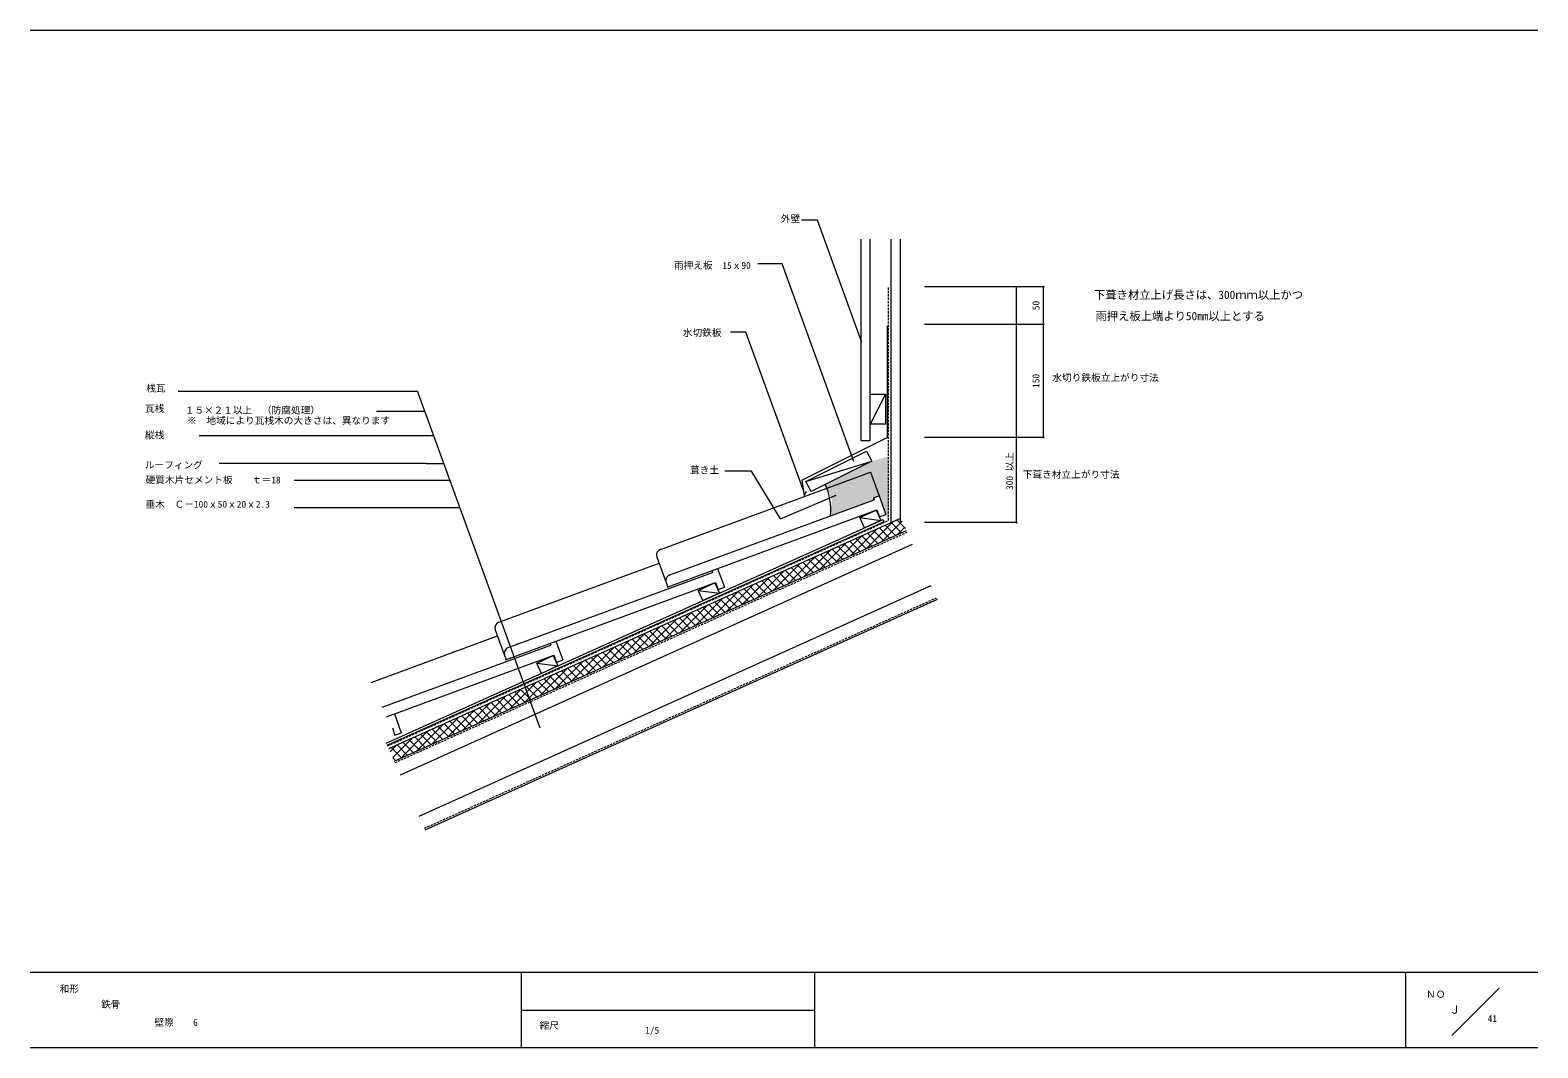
# Model space of a CAD drawing. Units: millimetres, scale not verified, with parts at other scales. Extents: x -203 to 197, y -138 to 132.
import ezdxf
from ezdxf.enums import TextEntityAlignment as Align

# ---------------------------------------------------------------- set-up
doc = ezdxf.new("R2010")
doc.units = ezdxf.units.MM
doc.header["$LTSCALE"] = 0.5
doc.header["$PDMODE"] = 32
doc.header["$PDSIZE"] = 0.25
doc.linetypes.add('DASHED1', pattern=[1.8, 1.2, -0.6])
for name, color, linetype, lineweight in [('0-0', 5, 'Continuous', 18), ('1-0', 4, 'Continuous', 18), ('1-1', 7, 'Continuous', 18), ('1-2', 7, 'Continuous', 18), ('1-3', 7, 'Continuous', 18), ('1-4', 5, 'Continuous', 18), ('1-6', 7, 'Continuous', 18), ('1-B', 3, 'Continuous', 18), ('1-C', 7, 'Continuous', 18)]:
    doc.layers.add(name, color=color, linetype=linetype, lineweight=lineweight)
doc.layers.add('1-5', color=7, linetype='Continuous')
doc.layers.add('1-D_ADD_LINE', color=8, linetype='Continuous')
doc.styles.add('ＭＳ ゴシック', font='')
doc.styles.get('ＭＳ ゴシック').set_extended_font_data('MS Gothic')

msp = doc.modelspace()

# ---------------------------------------------------------------- linework, layer by layer
at = {"layer": '0-0'}
for p, q in [((-203.2432, 131.6351), (196.7568, 131.6351)), ((196.7568, -118.3649), (-203.2433, -118.3649)), ((-72.973, -118.3649), (-72.973, -138.3649)), ((4.8649, -118.3649), (4.8649, -138.3649)), ((161.7568, -138.3649), (161.7568, -118.3649)), ((186.4865, -122.5541), (173.9189, -135.1216)), ((-72.973, -128.3649), (4.8649, -128.3649)), ((196.7568, -138.3649), (-203.2432, -138.3649))]:
    msp.add_line(p, q, dxfattribs=at)
at = {"layer": '1-0', "color": 7}
for p, q in [((25.1351, 76.201), (25.1351, 0.973)), ((27.5351, 76.201), (27.5351, 0.973)), ((-108.5213, -58.0758), (23.2762, 1.2331)), ((-108.1109, -58.9878), (27.7594, 2.1539)), ((25.1351, 0.973), (27.7594, 2.1539)), ((-106.6336, -62.2707), (29.2367, -1.129)), ((-104.9921, -65.9184), (30.8782, -4.7767)), ((-100.0677, -76.8614), (35.8025, -15.7198)), ((-98.4263, -80.5091), (37.444, -19.3675))]:
    msp.add_line(p, q, dxfattribs=at)
at = {"layer": '1-0'}
for p, q in [((18.5429, -5.9412), (25.7206, 1.2364)), ((22.657, -4.0899), (28.1136, 1.3667)), ((23.6142, 0.2885), (26.3367, -2.434)), ((25.1747, 0.9908), (27.8972, -1.7318)), ((26.7352, 1.693), (28.9745, -0.5463)), ((10.3148, -9.6439), (17.4924, -2.4663)), ((14.2511, -3.9248), (16.9737, -6.6474)), ((14.4289, -7.7926), (21.6065, -0.6149)), ((15.8117, -3.2226), (18.5342, -5.9451)), ((17.3722, -2.5204), (20.0947, -5.2429)), ((18.9327, -1.8181), (21.6552, -4.5407)), ((20.4932, -1.1159), (23.2157, -3.8385)), ((22.0537, -0.4137), (24.7762, -3.1362)), ((26.7711, -2.2385), (28.8159, -0.1938)), ((2.0866, -13.3466), (9.2643, -6.1689)), ((6.2007, -11.4952), (13.3783, -4.3176)), ((6.4486, -7.436), (9.1712, -10.1585)), ((8.0091, -6.7337), (10.7317, -9.4563)), ((9.5696, -6.0315), (12.2922, -8.7541)), ((11.1301, -5.3293), (13.8527, -8.0518)), ((12.6906, -4.6271), (15.4132, -7.3496)), ((-10.2556, -18.9006), (-3.078, -11.7229)), ((-6.1415, -17.0492), (1.0361, -9.8716)), ((-2.9144, -11.6493), (-0.1919, -14.3719)), ((-2.0274, -15.1979), (5.1502, -8.0203)), ((-1.3539, -10.9471), (1.3686, -13.6697)), ((0.2066, -10.2449), (2.9291, -12.9674)), ((1.7671, -9.5427), (4.4896, -12.2652)), ((3.3276, -8.8404), (6.0502, -11.563)), ((4.8881, -8.1382), (7.6106, -10.8608)), ((-18.4837, -22.6032), (-11.3061, -15.4256)), ((-14.3696, -20.7519), (-7.192, -13.5742)), ((-12.2775, -15.8627), (-9.5549, -18.5853)), ((-10.717, -15.1605), (-7.9944, -17.883)), ((-9.1565, -14.4582), (-6.4339, -17.1808)), ((-7.596, -13.756), (-4.8734, -16.4786)), ((-6.0354, -13.0538), (-3.3129, -15.7763)), ((-4.4749, -12.3516), (-1.7524, -15.0741)), ((-26.7119, -26.3059), (-19.5342, -19.1283)), ((-22.5978, -24.4546), (-15.4202, -17.2769)), ((-20.08, -19.3739), (-17.3575, -22.0964)), ((-18.5195, -18.6716), (-15.797, -21.3942)), ((-16.959, -17.9694), (-14.2365, -20.6919)), ((-15.3985, -17.2672), (-12.6759, -19.9897)), ((-13.838, -16.5649), (-11.1154, -19.2875)), ((-34.94, -30.0086), (-27.7624, -22.8309)), ((-30.826, -28.1572), (-23.6483, -20.9796)), ((-29.4431, -23.5872), (-26.7205, -26.3098)), ((-27.8825, -22.885), (-25.16, -25.6075)), ((-26.322, -22.1828), (-23.5995, -24.9053)), ((-24.7615, -21.4805), (-22.039, -24.2031)), ((-23.201, -20.7783), (-20.4785, -23.5008)), ((-21.6405, -20.0761), (-18.918, -22.7986)), ((-43.1682, -33.7112), (-35.9905, -26.5336)), ((-39.0541, -31.8599), (-31.8765, -24.6823)), ((-38.8061, -27.8006), (-36.0835, -30.5231)), ((-37.2456, -27.0984), (-34.523, -29.8209)), ((-35.6851, -26.3961), (-32.9625, -29.1187)), ((-34.1246, -25.6939), (-31.402, -28.4165)), ((-32.5641, -24.9917), (-29.8415, -27.7142)), ((-31.0036, -24.2894), (-28.281, -27.012)), ((-51.3963, -37.4139), (-44.2187, -30.2363)), ((-47.2822, -35.5626), (-40.1046, -28.3849)), ((-46.6086, -31.3117), (-43.8861, -34.0343)), ((-45.0481, -30.6095), (-42.3256, -33.3321)), ((-43.4876, -29.9073), (-40.7651, -32.6298)), ((-41.9271, -29.205), (-39.2046, -31.9276)), ((-40.3666, -28.5028), (-37.644, -31.2254)), ((-63.7386, -42.9679), (-56.5609, -35.7903)), ((-59.6245, -41.1166), (-52.4468, -33.9389)), ((-55.9717, -35.5251), (-53.2491, -38.2477)), ((-55.5104, -39.2652), (-48.3327, -32.0876)), ((-54.4112, -34.8229), (-51.6886, -37.5454)), ((-52.8506, -34.1206), (-50.1281, -36.8432)), ((-51.2901, -33.4184), (-48.5676, -36.141)), ((-49.7296, -32.7162), (-47.0071, -35.4387)), ((-48.1691, -32.014), (-45.4466, -34.7365)), ((-71.9667, -46.6706), (-64.7891, -39.4929)), ((-67.8526, -44.8192), (-60.675, -37.6416)), ((-65.3347, -39.7385), (-62.6121, -42.461)), ((-63.7742, -39.0362), (-61.0516, -41.7588)), ((-62.2137, -38.334), (-59.4911, -41.0566)), ((-60.6532, -37.6318), (-57.9306, -40.3543)), ((-59.0927, -36.9296), (-56.3701, -39.6521)), ((-57.5322, -36.2273), (-54.8096, -38.9499)), ((-80.1949, -50.3732), (-73.0172, -43.1956)), ((-76.0808, -48.5219), (-68.9031, -41.3443)), ((-74.6978, -43.9518), (-71.9752, -46.6744)), ((-73.1372, -43.2496), (-70.4147, -45.9722)), ((-71.5767, -42.5474), (-68.8542, -45.2699)), ((-70.0162, -41.8452), (-67.2937, -44.5677)), ((-68.4557, -41.1429), (-65.7332, -43.8655)), ((-66.8952, -40.4407), (-64.1727, -43.1632)), ((-88.423, -54.0759), (-81.2454, -46.8983)), ((-84.3089, -52.2246), (-77.1313, -45.0469)), ((-82.5003, -47.463), (-79.7777, -50.1855)), ((-80.9398, -46.7607), (-78.2172, -49.4833)), ((-79.3793, -46.0585), (-76.6567, -48.7811)), ((-77.8188, -45.3563), (-75.0962, -48.0788)), ((-76.2583, -44.6541), (-73.5357, -47.3766)), ((-96.6512, -57.7786), (-89.4735, -50.6009)), ((-92.5371, -55.9272), (-85.3595, -48.7496)), ((-91.8633, -51.6763), (-89.1408, -54.3989)), ((-90.3028, -50.9741), (-87.5803, -53.6967)), ((-88.7423, -50.2719), (-86.0198, -52.9944)), ((-87.1818, -49.5697), (-84.4593, -52.2922)), ((-85.6213, -48.8674), (-82.8987, -51.59)), ((-84.0608, -48.1652), (-81.3382, -50.8878)), ((-104.8793, -61.4812), (-97.7017, -54.3036)), ((-101.2264, -55.8897), (-98.5038, -58.6123)), ((-100.7652, -59.6299), (-93.5876, -52.4523)), ((-99.6659, -55.1875), (-96.9433, -57.91)), ((-98.1053, -54.4853), (-95.3828, -57.2078)), ((-96.5448, -53.783), (-93.8223, -56.5056)), ((-94.9843, -53.0808), (-92.2618, -55.8034)), ((-93.4238, -52.3786), (-90.7013, -55.1011)), ((-107.7386, -59.8151), (-105.9298, -58.0063)), ((-107.4684, -58.6986), (-104.7458, -61.4212)), ((-107.0364, -61.3756), (-101.8157, -56.1549)), ((-105.9079, -57.9964), (-103.1853, -60.719)), ((-104.3474, -57.2942), (-101.6248, -60.0167)), ((-102.7869, -56.5919), (-100.0643, -59.3145)), ((-107.0218, -61.408), (-106.3063, -62.1234))]:
    msp.add_line(p, q, dxfattribs=at)
at = {"layer": '1-0', "color": 7, "linetype": 'DASHED1'}
for p, q in [((-106.4448, -62.6902), (29.4255, -1.5485)), ((-98.6151, -80.0896), (37.2552, -18.948))]:
    msp.add_line(p, q, dxfattribs=at)
at = {"layer": '1-0', "color": 7}
msp.add_lwpolyline([(-108.7675, -57.5287), (23.03, 1.7802), (23.2762, 1.2331)], dxfattribs=at)
at = {"layer": '1-1', "color": 3, "linetype": 'DASHED1'}
msp.add_line((-108.4392, -58.2582), (24.5229, 1.5748), dxfattribs=at)
at = {"layer": '1-1'}
for p, q in [((18.1032, -0.4369), (16.8721, 2.2989)), ((16.8721, 2.2989), (22.4804, 1.5329)), ((16.8721, 2.2989), (22.4804, 1.5329)), ((16.8721, 2.2989), (22.4804, 1.5329)), ((22.4804, 1.5329), (18.1032, -0.4369)), ((22.4804, 1.5329), (18.1032, -0.4369)), ((22.4804, 1.5329), (18.1032, -0.4369)), ((-25.9882, -16.9882), (-21.611, -15.0185)), ((-25.9882, -16.9883), (-20.3799, -17.7543)), ((-25.9882, -16.9883), (-20.3799, -17.7543)), ((-25.9882, -16.9883), (-20.3799, -17.7543)), ((-25.9882, -16.9883), (-20.3799, -17.7543)), ((-68.8485, -36.2754), (-64.4713, -34.3056)), ((-68.8486, -36.2754), (-63.2402, -37.0414)), ((-68.8485, -36.2754), (-63.2402, -37.0414))]:
    msp.add_line(p, q, dxfattribs=at)
for points in [[(18.1032, -0.4369), (16.8721, 2.2989), (21.2493, 4.2687)], [(18.1032, -0.4369), (16.8721, 2.2989), (21.2493, 4.2687)], [(16.8721, 2.2989), (21.2493, 4.2686), (22.4737, 1.5478)], [(-25.9882, -16.9883), (-21.611, -15.0185), (-20.3799, -17.7543)], [(-25.9882, -16.9883), (-21.611, -15.0185), (-20.3799, -17.7543)]]:
    msp.add_lwpolyline(points, dxfattribs=at)
for points in [[(-24.7571, -19.724), (-25.9882, -16.9883), (-21.611, -15.0185), (-20.3799, -17.7543)], [(-24.7571, -19.724), (-25.9882, -16.9883), (-21.611, -15.0185), (-20.3799, -17.7543)], [(-67.6174, -39.0112), (-68.8486, -36.2754), (-64.4713, -34.3056), (-63.2402, -37.0414)], [(-67.6174, -39.0112), (-68.8485, -36.2754), (-64.4713, -34.3056), (-63.2402, -37.0414)]]:
    msp.add_lwpolyline(points, close=True, dxfattribs=at)
at = {"layer": '1-2'}
for p, q in [((-3.7706, 69.6003), (-10.1424, 69.6003)), ((15.3068, 17.1857), (-3.7706, 69.6003)), ((-13.3988, 51.5498), (-17.4433, 51.5498)), ((1.9112, 9.4859), (-13.3988, 51.5498)), ((-164.0013, 35.8898), (-100.4608, 35.8898)), ((-98.5304, 30.5859), (-100.4608, 35.8898)), ((-111.3628, 30.5859), (-98.5304, 30.5859)), ((-67.8984, -53.5749), (-98.5304, 30.5859)), ((-158.365, 24.0931), (-96.1672, 24.0931)), ((-98.1864, 16.6456), (-93.4565, 16.6456)), ((-11.8989, 14.6198), (-18.9035, 14.6198)), ((-4.1902, 1.9641), (-11.8989, 14.6198)), ((-4.1902, 1.9641), (10.5537, 8.2381))]:
    msp.add_line(p, q, dxfattribs=at)
at = {"layer": '1-3'}
for p, q in [((17.2563, 22.7042), (17.2563, 76.201)), ((19.6563, 22.7042), (19.6563, 76.201)), ((65.5786, 63.5776), (34.0156, 63.5776)), ((58.442, 63.5776), (34.0156, 63.5776)), ((58.442, 0.973), (58.442, 63.5776)), ((65.5786, 53.5776), (65.5786, 63.5776)), ((65.5786, 53.5776), (34.0156, 53.5776)), ((65.5786, 53.5776), (34.0156, 53.5776)), ((65.5786, 23.5776), (65.5786, 53.5776)), ((23.6563, 35.0619), (19.6563, 27.0619)), ((19.6563, 22.7042), (17.2563, 22.7042)), ((65.5786, 23.5776), (34.0156, 23.5776)), ((-112.7759, 16.6456), (-153.081, 16.6456)), ((2.5853, 11.9088), (20.0266, 17.2753)), ((19.6622, 14.3693), (21.9714, 8.0922)), ((58.442, 0.973), (34.0156, 0.973))]:
    msp.add_line(p, q, dxfattribs=at)
at = {"layer": '1-3', "color": 3, "linetype": 'DASHED1'}
msp.add_line((24.5229, 1.5748), (24.5229, 63.5776), dxfattribs=at)
at = {"layer": '1-3', "color": 3}
for points in [[(1.5086, 12.2038), (23.4526, 23.1758), (24.2563, 23.5776), (24.2563, 53.1758)], [(1.5086, 12.2038), (2.1115, 8.1345), (2.7143, 9.3402)]]:
    msp.add_lwpolyline(points, dxfattribs=at)
at = {"layer": '1-3'}
for points in [[(19.6563, 27.0619), (19.6563, 35.0619), (23.6563, 35.0619), (23.6563, 27.0619)], [(3.9269, 9.2255), (2.5853, 11.9088), (18.685, 19.9586), (20.0266, 17.2753)]]:
    msp.add_lwpolyline(points, close=True, dxfattribs=at)
for p in [(58.442, 63.5776), (65.5786, 63.5776), (65.5786, 53.5776), (65.5786, 23.5776), (58.442, 0.973)]:
    msp.add_point(p, dxfattribs=at)
at = {"layer": '1-4'}
msp.add_arc((-7.5013, 4.317), 16.6581, 354.79243, 24.08588, dxfattribs=at)
at = {"layer": '1-4', "color": 1}
msp.add_arc((-7.5013, 4.317), 16.6581, 354.79243, 24.08588, dxfattribs=at)
at = {"layer": '1-6'}
for p, q in [((-98.1864, 16.6456), (-112.7759, 16.6456)), ((-133.1755, 12.254), (-91.8581, 12.254)), ((-133.1755, 5.0128), (-89.2225, 5.0128))]:
    msp.add_line(p, q, dxfattribs=at)
msp.add_lwpolyline([(17.427, 48.7789), (5.6069, 81.2544), (1.4049, 81.2544)], dxfattribs=at)
at = {"layer": '1-B'}
for p, q in [((20.4698, 7.5396), (21.9714, 8.0922)), ((21.9714, 8.0922), (23.8005, 3.1228)), ((21.9714, 8.0922), (23.8005, 3.1228)), ((21.9725, 8.0926), (23.8072, 3.1079)), ((-34.267, -16.1363), (21.4271, 4.3631)), ((-33.5507, -12.8891), (20.6477, 7.0598)), ((20.4698, 7.5396), (20.641, 7.0747)), ((20.4699, 7.5395), (20.641, 7.0747)), ((20.4709, 7.54), (20.6477, 7.0598)), ((21.4271, 4.3631), (22.118, 2.4861)), ((22.118, 2.4861), (23.8072, 3.1079)), ((-22.3837, -11.7625), (-22.2126, -12.2273)), ((-22.3837, -11.7625), (-22.2126, -12.2273)), ((-20.8823, -11.2098), (-19.0531, -16.1792)), ((-20.8822, -11.2098), (-19.0531, -16.1792)), ((-77.1273, -35.4235), (-21.4332, -14.9241)), ((-76.411, -32.1762), (-22.2126, -12.2273)), ((-34.4996, -14.9433), (-34.0822, -16.0771)), ((-21.4332, -14.9241), (-20.7423, -16.801)), ((-21.4332, -14.9241), (-20.7423, -16.801)), ((-20.7423, -16.801), (-19.0531, -16.1792)), ((-20.7423, -16.801), (-19.0531, -16.1792)), ((-109.8503, -47.9957), (-65.073, -31.5145)), ((-65.2441, -31.0496), (-65.073, -31.5145)), ((-63.7426, -30.4969), (-61.9134, -35.4664)), ((-108.6984, -50.5554), (-64.2935, -34.2112)), ((-77.3599, -34.2304), (-76.9425, -35.3642)), ((-64.2935, -34.2112), (-63.6026, -36.0881)), ((-63.6026, -36.0881), (-61.9134, -35.4664)), ((-106.6029, -49.7841), (-104.7737, -54.7535)), ((-107.1538, -53.4984), (-106.463, -55.3753)), ((-106.463, -55.3753), (-104.7737, -54.7535))]:
    msp.add_line(p, q, dxfattribs=at)
for centre in [(-32.998, -14.3906), (-75.8584, -33.6777)]:
    msp.add_arc(centre, 1.6, 110.2068, 200.20738, dxfattribs=at)
at = {"layer": '1-C'}
for p, q in [((-36.0377, -6.1322), (19.6622, 14.3693)), ((-78.898, -25.4194), (-36.401, -9.7774)), ((-36.9866, -8.1864), (-34.4996, -14.9433)), ((-79.8469, -27.4735), (-77.3599, -34.2304)), ((-112.8122, -41.4137), (-79.2613, -29.0646))]:
    msp.add_line(p, q, dxfattribs=at)
for centre, start in [((-35.485, -7.6338), 110.20749), ((-78.3454, -26.9209), 110.20723)]:
    msp.add_arc(centre, 1.6, start, 200.20695, dxfattribs=at)
at = {"layer": '1-D_ADD_LINE'}
for points in [[(20.0266, 17.2753), (7.7065, 11.1152), (9.4832, 7.1407)], [(20.0266, 17.2753), (9.4832, 7.1407), (21.9714, 8.0922)], [(23.8005, 3.1228), (24.5229, 18.5747), (20.0266, 17.2753)], [(20.0266, 17.2753), (21.9714, 8.0922), (23.8005, 3.1228)], [(23.8005, 3.1228), (24.5229, 1.5748), (24.5229, 18.5747)], [(9.4832, 7.1407), (20.4698, 7.5396), (21.9714, 8.0922)], [(9.4832, 7.1407), (9.088, 2.805), (20.641, 7.0747)], [(9.4832, 7.1407), (20.641, 7.0747), (20.4698, 7.5396)]]:
    msp.add_solid(points, dxfattribs=at)

# ---------------------------------------------------------------- texts
at = {"layer": '0-0', "color": 7, "style": 'ＭＳ ゴシック'}
for s, height, p in [('和形', 1.833, (-195.4054, -124.1757)), ('ＮＯ', 1.833, (167.1021, -125.6345)), ('Ｊ', 2.199, (173.238, -129.9766)), ('縮尺', 1.833, (-68.1081, -133.9054))]:
    msp.add_text(s, height=height, dxfattribs=at).set_placement(p, align=Align.BOTTOM_LEFT)
at = {"layer": '1-0', "color": 7, "style": 'ＭＳ ゴシック'}
for s, p in [('水切り鉄板立上がり寸法', (67.9495, 37.9761)), ('１５×２１以上\u3000（防腐処理）', (-162.206, 29.3423)), ('ルーフィング', (-172.8263, 14.8119)), ('硬質木片セメント板\u3000\u3000ｔ＝18', (-172.6307, 10.8408)), ('下葺き材立上がり寸法', (60.1164, 12.3008)), ('垂木\u3000Ｃ－100ｘ50ｘ20ｘ2.3', (-172.6307, 4.3872)), ('1/5', (-40.0932, -135.1819))]:
    msp.add_text(s, height=1.833, dxfattribs=at).set_placement(p, align=Align.BOTTOM_LEFT)
at = {"layer": '1-3', "style": 'ＭＳ ゴシック'}
for s, p in [('下葺き材立上げ長さは、300ｍｍ以上かつ', (78.9997, 59.6537)), ('雨押え板上端より50mm以上とする', (79.3863, 54.0066))]:
    msp.add_text(s, height=2.199, dxfattribs=at).set_placement(p, align=Align.BOTTOM_LEFT)
for s, p in [('50', (65.0786, 57.3276)), ('150', (65.0786, 36.7026)), ('300 以上', (58.0856, 9.6218))]:
    msp.add_text(s, height=1.833, rotation=90, dxfattribs=at).set_placement(p, align=Align.BOTTOM_LEFT)
at = {"layer": '1-5', "style": 'ＭＳ ゴシック'}
for s, p in [('桟瓦', (-172.4498, 35.1578)), ('瓦桟\u3000', (-172.7653, 29.761)), ('縦桟', (-172.7637, 22.761))]:
    msp.add_text(s, height=1.833, dxfattribs=at).set_placement(p, align=Align.BOTTOM_LEFT)
at = {"layer": '1-6', "style": 'ＭＳ ゴシック'}
for s, p in [('外壁', (-4.0821, 80.1647)), ('雨押え板\u300015ｘ90', (-32.4434, 67.7432)), ('水切鉄板', (-30.0767, 49.9054)), ('※\u3000地域により瓦桟木の大きさは、異なります', (-161.6158, 26.5825)), ('葺き土', (-28.1745, 13.4613)), ('鉄骨', (-184.4438, -128.2884)), ('壁際\u3000\u30006', (-170.2781, -133.1048)), ('41', (183.4319, -132.0897))]:
    msp.add_text(s, height=1.833, dxfattribs=at).set_placement(p, align=Align.BOTTOM_LEFT)

doc.saveas('drawing.dxf')
